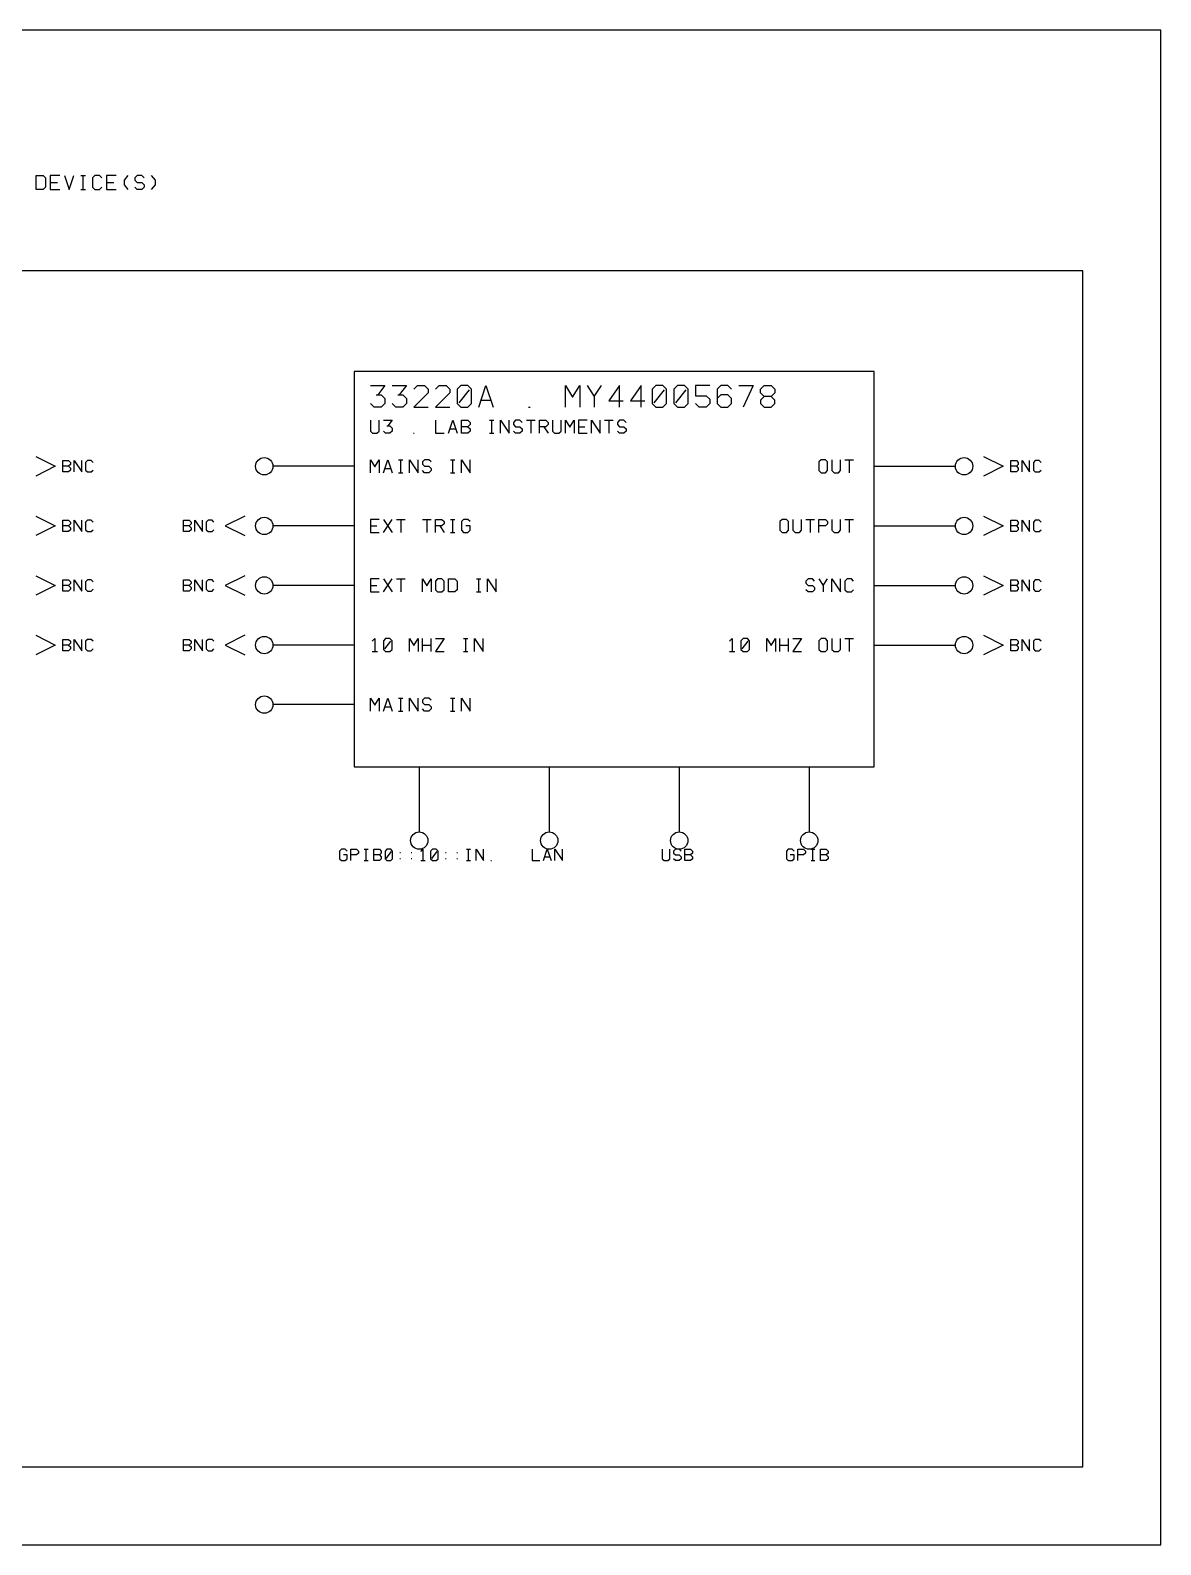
# Model space of a CAD drawing. Header units: millimetres. Extents: x 10 to 434, y 10 to 289.
# Drawn here: x 225.7 to 434.4, y 9.6 to 289.2 of the extents above; entities that cross this region are included whole.
import ezdxf

# ---------------------------------------------------------------- set-up
doc = ezdxf.new("R2010")
doc.units = ezdxf.units.MM
for name, color, linetype, lineweight in [('DEVICE', 7, 'CONTINUOUS', 25), ('GROUP', 6, 'CONTINUOUS', 25), ('LABEL', 8, 'CONTINUOUS', 25), ('POINT', 4, 'CONTINUOUS', 25), ('PORT_BUS', 5, 'CONTINUOUS', 25), ('PORT_IN', 3, 'CONTINUOUS', 25), ('PORT_OUT', 30, 'CONTINUOUS', 25), ('PORTAL', 2, 'CONTINUOUS', 25), ('SHEET', 7, 'CONTINUOUS', 25)]:
    doc.layers.add(name, color=color, linetype=linetype, lineweight=lineweight)

msp = doc.modelspace()

# ---------------------------------------------------------------- linework, layer by layer
at = {"layer": 'DEVICE'}
msp.add_lwpolyline([(285.5, 153.2), (381.5, 153.2), (381.5, 226.2), (285.5, 226.2)], close=True, dxfattribs=at)
at = {"layer": 'GROUP'}
msp.add_lwpolyline([(24, 24), (420, 24), (420, 244.8), (24, 244.8)], close=True, dxfattribs=at)
at = {"layer": 'LABEL'}
for points in [[(288.5, 223.6), (291.166667, 223.6), (289.833333, 221.866667)], [(289.566667, 221.866667), (290.5, 221.866667), (291.166667, 221.2), (291.166667, 220.266667), (290.5, 219.6), (289.166667, 219.6), (288.5, 220.266667)], [(292.5, 223.6), (295.166667, 223.6), (293.833333, 221.866667)], [(293.566667, 221.866667), (294.5, 221.866667), (295.166667, 221.2), (295.166667, 220.266667), (294.5, 219.6), (293.166667, 219.6), (292.5, 220.266667)], [(296.5, 222.933333), (297.166667, 223.6), (298.5, 223.6), (299.166667, 222.933333), (299.166667, 222.266667), (296.5, 219.6), (299.166667, 219.6)], [(300.5, 222.933333), (301.166667, 223.6), (302.5, 223.6), (303.166667, 222.933333), (303.166667, 222.266667), (300.5, 219.6), (303.166667, 219.6)], [(305.166667, 219.6), (306.5, 219.6), (307.166667, 220.266667), (307.166667, 222.933333), (306.5, 223.6), (305.166667, 223.6), (304.5, 222.933333), (304.5, 220.266667), (305.166667, 219.6)], [(304.9, 220.4), (306.766667, 222.8)], [(308.5, 219.6), (309.833333, 223.6), (311.166667, 219.6)], [(308.966667, 220.933333), (310.7, 220.933333)], [(324.5, 219.6), (324.5, 223.6), (325.833333, 221.466667), (327.166667, 223.6), (327.166667, 219.6)], [(328.5, 223.6), (329.833333, 221.6), (331.166667, 223.6)], [(329.833333, 221.6), (329.833333, 219.6)], [(334.5, 219.6), (334.5, 223.6), (332.5, 220.8), (335.166667, 220.8)], [(338.5, 219.6), (338.5, 223.6), (336.5, 220.8), (339.166667, 220.8)], [(341.166667, 219.6), (342.5, 219.6), (343.166667, 220.266667), (343.166667, 222.933333), (342.5, 223.6), (341.166667, 223.6), (340.5, 222.933333), (340.5, 220.266667), (341.166667, 219.6)], [(340.9, 220.4), (342.766667, 222.8)], [(345.166667, 219.6), (346.5, 219.6), (347.166667, 220.266667), (347.166667, 222.933333), (346.5, 223.6), (345.166667, 223.6), (344.5, 222.933333), (344.5, 220.266667), (345.166667, 219.6)], [(344.9, 220.4), (346.766667, 222.8)], [(351.166667, 223.6), (348.5, 223.6), (348.5, 221.733333), (350.5, 221.733333), (351.166667, 221.066667), (351.166667, 220.266667), (350.5, 219.6), (349.166667, 219.6), (348.5, 220.266667)], [(355.166667, 222.933333), (354.5, 223.6), (353.166667, 223.6), (352.5, 222.933333), (352.5, 220.266667), (353.166667, 219.6), (354.5, 219.6), (355.166667, 220.266667), (355.166667, 221.2), (354.5, 221.866667), (353.166667, 221.866667), (352.5, 221.2)], [(356.5, 223.6), (359.166667, 223.6), (357.3, 219.6)], [(361.166667, 221.6), (360.5, 222.266667), (360.5, 222.933333), (361.166667, 223.6), (362.5, 223.6), (363.166667, 222.933333), (363.166667, 222.266667), (362.5, 221.6), (361.166667, 221.6), (360.5, 220.933333), (360.5, 220.266667), (361.166667, 219.6), (362.5, 219.6), (363.166667, 220.266667), (363.166667, 220.933333), (362.5, 221.6)], [(317.7, 219.6), (317.966667, 219.6)], [(288.5, 217.2), (288.5, 215.2), (288.9, 214.8), (289.7, 214.8), (290.1, 215.2), (290.1, 217.2)], [(290.9, 217.2), (292.5, 217.2), (291.7, 216.16)], [(291.54, 216.16), (292.1, 216.16), (292.5, 215.76), (292.5, 215.2), (292.1, 214.8), (291.3, 214.8), (290.9, 215.2)], [(300.5, 217.2), (300.5, 214.8), (302.1, 214.8)], [(302.9, 214.8), (303.7, 217.2), (304.5, 214.8)], [(303.18, 215.6), (304.22, 215.6)], [(305.3, 214.8), (305.3, 217.2), (306.5, 217.2), (306.9, 216.8), (306.9, 216.4), (306.5, 216), (305.3, 216)], [(306.5, 216), (306.9, 215.6), (306.9, 215.2), (306.5, 214.8), (305.3, 214.8)], [(310.5, 217.2), (311.3, 217.2)], [(310.9, 214.8), (310.9, 217.2)], [(312.5, 214.8), (312.5, 217.2), (314.1, 214.8), (314.1, 217.2)], [(316.5, 216.8), (316.1, 217.2), (315.3, 217.2), (314.9, 216.8), (314.9, 216.4), (315.3, 216), (316.1, 216), (316.5, 215.6), (316.5, 215.2), (316.1, 214.8), (315.3, 214.8), (314.9, 215.2)], [(317.3, 217.2), (318.9, 217.2)], [(318.1, 217.2), (318.1, 214.8)], [(319.7, 214.8), (319.7, 217.2), (320.9, 217.2), (321.3, 216.8), (321.3, 216.4), (320.9, 216), (319.7, 216)], [(320.5, 216), (321.3, 214.8)], [(322.1, 217.2), (322.1, 215.2), (322.5, 214.8), (323.3, 214.8), (323.7, 215.2), (323.7, 217.2)], [(324.5, 214.8), (324.5, 217.2), (325.3, 215.92), (326.1, 217.2), (326.1, 214.8)], [(328.5, 217.2), (326.9, 217.2), (326.9, 214.8), (328.5, 214.8)], [(326.9, 216), (328.1, 216)], [(329.3, 214.8), (329.3, 217.2), (330.9, 214.8), (330.9, 217.2)], [(331.7, 217.2), (333.3, 217.2)], [(332.5, 217.2), (332.5, 214.8)], [(335.7, 216.8), (335.3, 217.2), (334.5, 217.2), (334.1, 216.8), (334.1, 216.4), (334.5, 216), (335.3, 216), (335.7, 215.6), (335.7, 215.2), (335.3, 214.8), (334.5, 214.8), (334.1, 215.2)], [(296.42, 214.8), (296.58, 214.8)], [(310.5, 214.8), (311.3, 214.8)], [(288.5, 207.5), (288.5, 209.9), (289.3, 208.62), (290.1, 209.9), (290.1, 207.5)], [(290.9, 207.5), (291.7, 209.9), (292.5, 207.5)], [(293.7, 209.9), (294.5, 209.9)], [(294.1, 207.5), (294.1, 209.9)], [(295.7, 207.5), (295.7, 209.9), (297.3, 207.5), (297.3, 209.9)], [(299.7, 209.5), (299.3, 209.9), (298.5, 209.9), (298.1, 209.5), (298.1, 209.1), (298.5, 208.7), (299.3, 208.7), (299.7, 208.3), (299.7, 207.9), (299.3, 207.5), (298.5, 207.5), (298.1, 207.9)], [(303.3, 209.9), (304.1, 209.9)], [(303.7, 207.5), (303.7, 209.9)], [(305.3, 207.5), (305.3, 209.9), (306.9, 207.5), (306.9, 209.9)], [(371.7, 207.5), (372.5, 207.5), (372.9, 207.9), (372.9, 209.5), (372.5, 209.9), (371.7, 209.9), (371.3, 209.5), (371.3, 207.9), (371.7, 207.5)], [(373.7, 209.9), (373.7, 207.9), (374.1, 207.5), (374.9, 207.5), (375.3, 207.9), (375.3, 209.9)], [(376.1, 209.9), (377.7, 209.9)], [(376.9, 209.9), (376.9, 207.5)], [(291.18, 208.3), (292.22, 208.3)], [(293.7, 207.5), (294.5, 207.5)], [(303.3, 207.5), (304.1, 207.5)], [(290.1, 198.9), (288.5, 198.9), (288.5, 196.5), (290.1, 196.5)], [(290.9, 196.5), (292.5, 198.9)], [(290.9, 198.9), (292.5, 196.5)], [(293.3, 198.9), (294.9, 198.9)], [(294.1, 198.9), (294.1, 196.5)], [(298.1, 198.9), (299.7, 198.9)], [(298.9, 198.9), (298.9, 196.5)], [(300.5, 196.5), (300.5, 198.9), (301.7, 198.9), (302.1, 198.5), (302.1, 198.1), (301.7, 197.7), (300.5, 197.7)], [(303.3, 198.9), (304.1, 198.9)], [(303.7, 196.5), (303.7, 198.9)], [(306.9, 198.5), (306.5, 198.9), (305.7, 198.9), (305.3, 198.5), (305.3, 196.9), (305.7, 196.5), (306.5, 196.5), (306.9, 196.9), (306.9, 197.7), (306.1, 197.7)], [(364.5, 196.5), (365.3, 196.5), (365.7, 196.9), (365.7, 198.5), (365.3, 198.9), (364.5, 198.9), (364.1, 198.5), (364.1, 196.9), (364.5, 196.5)], [(366.5, 198.9), (366.5, 196.9), (366.9, 196.5), (367.7, 196.5), (368.1, 196.9), (368.1, 198.9)], [(368.9, 198.9), (370.5, 198.9)], [(369.7, 198.9), (369.7, 196.5)], [(371.3, 196.5), (371.3, 198.9), (372.5, 198.9), (372.9, 198.5), (372.9, 198.1), (372.5, 197.7), (371.3, 197.7)], [(373.7, 198.9), (373.7, 196.9), (374.1, 196.5), (374.9, 196.5), (375.3, 196.9), (375.3, 198.9)], [(376.1, 198.9), (377.7, 198.9)], [(376.9, 198.9), (376.9, 196.5)], [(288.5, 197.7), (289.7, 197.7)], [(301.3, 197.7), (302.1, 196.5)], [(303.3, 196.5), (304.1, 196.5)], [(290.1, 187.9), (288.5, 187.9), (288.5, 185.5), (290.1, 185.5)], [(290.9, 185.5), (292.5, 187.9)], [(290.9, 187.9), (292.5, 185.5)], [(293.3, 187.9), (294.9, 187.9)], [(294.1, 187.9), (294.1, 185.5)], [(298.1, 185.5), (298.1, 187.9), (298.9, 186.62), (299.7, 187.9), (299.7, 185.5)], [(300.9, 185.5), (301.7, 185.5), (302.1, 185.9), (302.1, 187.5), (301.7, 187.9), (300.9, 187.9), (300.5, 187.5), (300.5, 185.9), (300.9, 185.5)], [(302.9, 185.5), (302.9, 187.9), (304.1, 187.9), (304.5, 187.5), (304.5, 185.9), (304.1, 185.5), (302.9, 185.5)], [(308.1, 187.9), (308.9, 187.9)], [(308.5, 185.5), (308.5, 187.9)], [(310.1, 185.5), (310.1, 187.9), (311.7, 185.5), (311.7, 187.9)], [(370.5, 187.5), (370.1, 187.9), (369.3, 187.9), (368.9, 187.5), (368.9, 187.1), (369.3, 186.7), (370.1, 186.7), (370.5, 186.3), (370.5, 185.9), (370.1, 185.5), (369.3, 185.5), (368.9, 185.9)], [(371.3, 187.9), (372.1, 186.7), (372.9, 187.9)], [(373.7, 185.5), (373.7, 187.9), (375.3, 185.5), (375.3, 187.9)], [(377.7, 187.5), (377.3, 187.9), (376.5, 187.9), (376.1, 187.5), (376.1, 185.9), (376.5, 185.5), (377.3, 185.5), (377.7, 185.9)], [(288.5, 186.7), (289.7, 186.7)], [(308.1, 185.5), (308.9, 185.5)], [(372.1, 186.7), (372.1, 185.5)], [(288.82, 176.42), (289.3, 176.9), (289.3, 174.5)], [(291.3, 174.5), (292.1, 174.5), (292.5, 174.9), (292.5, 176.5), (292.1, 176.9), (291.3, 176.9), (290.9, 176.5), (290.9, 174.9), (291.3, 174.5)], [(291.14, 174.98), (292.26, 176.42)], [(295.7, 174.5), (295.7, 176.9), (296.5, 175.62), (297.3, 176.9), (297.3, 174.5)], [(298.1, 174.5), (298.1, 176.9)], [(299.7, 174.5), (299.7, 176.9)], [(300.5, 176.9), (302.1, 176.9), (300.5, 174.5), (302.1, 174.5)], [(305.7, 176.9), (306.5, 176.9)], [(306.1, 174.5), (306.1, 176.9)], [(307.7, 174.5), (307.7, 176.9), (309.3, 174.5), (309.3, 176.9)], [(354.82, 176.42), (355.3, 176.9), (355.3, 174.5)], [(357.3, 174.5), (358.1, 174.5), (358.5, 174.9), (358.5, 176.5), (358.1, 176.9), (357.3, 176.9), (356.9, 176.5), (356.9, 174.9), (357.3, 174.5)], [(357.14, 174.98), (358.26, 176.42)], [(361.7, 174.5), (361.7, 176.9), (362.5, 175.62), (363.3, 176.9), (363.3, 174.5)], [(364.1, 174.5), (364.1, 176.9)], [(365.7, 174.5), (365.7, 176.9)], [(366.5, 176.9), (368.1, 176.9), (366.5, 174.5), (368.1, 174.5)], [(371.7, 174.5), (372.5, 174.5), (372.9, 174.9), (372.9, 176.5), (372.5, 176.9), (371.7, 176.9), (371.3, 176.5), (371.3, 174.9), (371.7, 174.5)], [(373.7, 176.9), (373.7, 174.9), (374.1, 174.5), (374.9, 174.5), (375.3, 174.9), (375.3, 176.9)], [(376.1, 176.9), (377.7, 176.9)], [(376.9, 176.9), (376.9, 174.5)], [(288.82, 174.5), (289.78, 174.5)], [(298.1, 175.7), (299.7, 175.7)], [(305.7, 174.5), (306.5, 174.5)], [(354.82, 174.5), (355.78, 174.5)], [(364.1, 175.7), (365.7, 175.7)], [(288.5, 163.5), (288.5, 165.9), (289.3, 164.62), (290.1, 165.9), (290.1, 163.5)], [(290.9, 163.5), (291.7, 165.9), (292.5, 163.5)], [(293.7, 165.9), (294.5, 165.9)], [(294.1, 163.5), (294.1, 165.9)], [(295.7, 163.5), (295.7, 165.9), (297.3, 163.5), (297.3, 165.9)], [(299.7, 165.5), (299.3, 165.9), (298.5, 165.9), (298.1, 165.5), (298.1, 165.1), (298.5, 164.7), (299.3, 164.7), (299.7, 164.3), (299.7, 163.9), (299.3, 163.5), (298.5, 163.5), (298.1, 163.9)], [(303.3, 165.9), (304.1, 165.9)], [(303.7, 163.5), (303.7, 165.9)], [(305.3, 163.5), (305.3, 165.9), (306.9, 163.5), (306.9, 165.9)], [(291.18, 164.3), (292.22, 164.3)], [(293.7, 163.5), (294.5, 163.5)], [(303.3, 163.5), (304.1, 163.5)], [(284.2, 137.65), (283.85, 138), (283.15, 138), (282.8, 137.65), (282.8, 136.25), (283.15, 135.9), (283.85, 135.9), (284.2, 136.25), (284.2, 136.95), (283.5, 136.95)], [(284.9, 135.9), (284.9, 138), (285.95, 138), (286.3, 137.65), (286.3, 137.3), (285.95, 136.95), (284.9, 136.95)], [(287.35, 138), (288.05, 138)], [(287.7, 135.9), (287.7, 138)], [(289.1, 135.9), (289.1, 138), (290.15, 138), (290.5, 137.65), (290.5, 137.3), (290.15, 136.95), (289.1, 136.95)], [(291.55, 135.9), (292.25, 135.9), (292.6, 136.25), (292.6, 137.65), (292.25, 138), (291.55, 138), (291.2, 137.65), (291.2, 136.25), (291.55, 135.9)], [(291.41, 136.32), (292.39, 137.58)], [(293.93, 137.37), (294.07, 137.37)], [(296.03, 137.37), (296.17, 137.37)], [(297.78, 137.58), (298.2, 138), (298.2, 135.9)], [(299.95, 135.9), (300.65, 135.9), (301, 136.25), (301, 137.65), (300.65, 138), (299.95, 138), (299.6, 137.65), (299.6, 136.25), (299.95, 135.9)], [(299.81, 136.32), (300.79, 137.58)], [(302.33, 137.37), (302.47, 137.37)], [(304.43, 137.37), (304.57, 137.37)], [(306.25, 138), (306.95, 138)], [(306.6, 135.9), (306.6, 138)], [(308, 135.9), (308, 138), (309.4, 135.9), (309.4, 138)], [(318.35, 138), (318.35, 135.9), (319.75, 135.9)], [(320.45, 135.9), (321.15, 138), (321.85, 135.9)], [(322.55, 135.9), (322.55, 138), (323.95, 135.9), (323.95, 138)], [(342.35, 138), (342.35, 136.25), (342.7, 135.9), (343.4, 135.9), (343.75, 136.25), (343.75, 138)], [(345.85, 137.65), (345.5, 138), (344.8, 138), (344.45, 137.65), (344.45, 137.3), (344.8, 136.95), (345.5, 136.95), (345.85, 136.6), (345.85, 136.25), (345.5, 135.9), (344.8, 135.9), (344.45, 136.25)], [(346.55, 135.9), (346.55, 138), (347.6, 138), (347.95, 137.65), (347.95, 137.3), (347.6, 136.95), (346.55, 136.95)], [(366.7, 137.65), (366.35, 138), (365.65, 138), (365.3, 137.65), (365.3, 136.25), (365.65, 135.9), (366.35, 135.9), (366.7, 136.25), (366.7, 136.95), (366, 136.95)], [(367.4, 135.9), (367.4, 138), (368.45, 138), (368.8, 137.65), (368.8, 137.3), (368.45, 136.95), (367.4, 136.95)], [(369.85, 138), (370.55, 138)], [(370.2, 135.9), (370.2, 138)], [(371.6, 135.9), (371.6, 138), (372.65, 138), (373, 137.65), (373, 137.3), (372.65, 136.95), (371.6, 136.95)], [(287.35, 135.9), (288.05, 135.9)], [(290.15, 136.95), (290.5, 136.6), (290.5, 136.25), (290.15, 135.9), (289.1, 135.9)], [(293.93, 136.32), (294.07, 136.32)], [(296.03, 136.32), (296.17, 136.32)], [(297.78, 135.9), (298.62, 135.9)], [(302.33, 136.32), (302.47, 136.32)], [(304.43, 136.32), (304.57, 136.32)], [(306.25, 135.9), (306.95, 135.9)], [(310.73, 135.9), (310.87, 135.9)], [(320.695, 136.6), (321.605, 136.6)], [(347.6, 136.95), (347.95, 136.6), (347.95, 136.25), (347.6, 135.9), (346.55, 135.9)], [(369.85, 135.9), (370.55, 135.9)], [(372.65, 136.95), (373, 136.6), (373, 136.25), (372.65, 135.9), (371.6, 135.9)]]:
    msp.add_lwpolyline(points, dxfattribs=at)
at = {"layer": 'POINT'}
for centre in [(268.9, 208.7), (398.1, 208.7), (268.9, 197.7), (398.1, 197.7), (268.9, 186.7), (398.1, 186.7), (268.9, 175.7), (398.1, 175.7), (268.9, 164.7), (297.5, 139.6), (321.5, 139.6), (345.5, 139.6), (369.5, 139.6)]:
    msp.add_circle(centre, 1.6, dxfattribs=at)
at = {"layer": 'PORT_BUS'}
for p, q in [((297.5, 153.2), (297.5, 141.2)), ((321.5, 153.2), (321.5, 141.2)), ((345.5, 153.2), (345.5, 141.2)), ((369.5, 153.2), (369.5, 141.2))]:
    msp.add_line(p, q, dxfattribs=at)
at = {"layer": 'PORT_IN'}
for p, q in [((285.5, 208.7), (270.5, 208.7)), ((285.5, 197.7), (270.5, 197.7)), ((285.5, 186.7), (270.5, 186.7)), ((285.5, 175.7), (270.5, 175.7)), ((285.5, 164.7), (270.5, 164.7))]:
    msp.add_line(p, q, dxfattribs=at)
at = {"layer": 'PORT_OUT'}
for p, q in [((381.5, 208.7), (396.5, 208.7)), ((381.5, 197.7), (396.5, 197.7)), ((381.5, 186.7), (396.5, 186.7)), ((381.5, 175.7), (396.5, 175.7))]:
    msp.add_line(p, q, dxfattribs=at)
at = {"layer": 'PORTAL'}
for points in [[(226.7, 210.5), (230.3, 208.7), (226.7, 206.9)], [(231.7, 207.65), (231.7, 209.75), (232.75, 209.75), (233.1, 209.4), (233.1, 209.05), (232.75, 208.7), (231.7, 208.7)], [(233.8, 207.65), (233.8, 209.75), (235.2, 207.65), (235.2, 209.75)], [(237.3, 209.4), (236.95, 209.75), (236.25, 209.75), (235.9, 209.4), (235.9, 208), (236.25, 207.65), (236.95, 207.65), (237.3, 208)], [(401.7, 210.5), (405.3, 208.7), (401.7, 206.9)], [(406.7, 207.65), (406.7, 209.75), (407.75, 209.75), (408.1, 209.4), (408.1, 209.05), (407.75, 208.7), (406.7, 208.7)], [(408.8, 207.65), (408.8, 209.75), (410.2, 207.65), (410.2, 209.75)], [(412.3, 209.4), (411.95, 209.75), (411.25, 209.75), (410.9, 209.4), (410.9, 208), (411.25, 207.65), (411.95, 207.65), (412.3, 208)], [(232.75, 208.7), (233.1, 208.35), (233.1, 208), (232.75, 207.65), (231.7, 207.65)], [(407.75, 208.7), (408.1, 208.35), (408.1, 208), (407.75, 207.65), (406.7, 207.65)], [(226.7, 199.5), (230.3, 197.7), (226.7, 195.9)], [(231.7, 196.65), (231.7, 198.75), (232.75, 198.75), (233.1, 198.4), (233.1, 198.05), (232.75, 197.7), (231.7, 197.7)], [(233.8, 196.65), (233.8, 198.75), (235.2, 196.65), (235.2, 198.75)], [(237.3, 198.4), (236.95, 198.75), (236.25, 198.75), (235.9, 198.4), (235.9, 197), (236.25, 196.65), (236.95, 196.65), (237.3, 197)], [(254, 196.65), (254, 198.75), (255.05, 198.75), (255.4, 198.4), (255.4, 198.05), (255.05, 197.7), (254, 197.7)], [(256.1, 196.65), (256.1, 198.75), (257.5, 196.65), (257.5, 198.75)], [(259.6, 198.4), (259.25, 198.75), (258.55, 198.75), (258.2, 198.4), (258.2, 197), (258.55, 196.65), (259.25, 196.65), (259.6, 197)], [(265.3, 199.5), (261.7, 197.7), (265.3, 195.9)], [(401.7, 199.5), (405.3, 197.7), (401.7, 195.9)], [(406.7, 196.65), (406.7, 198.75), (407.75, 198.75), (408.1, 198.4), (408.1, 198.05), (407.75, 197.7), (406.7, 197.7)], [(408.8, 196.65), (408.8, 198.75), (410.2, 196.65), (410.2, 198.75)], [(412.3, 198.4), (411.95, 198.75), (411.25, 198.75), (410.9, 198.4), (410.9, 197), (411.25, 196.65), (411.95, 196.65), (412.3, 197)], [(232.75, 197.7), (233.1, 197.35), (233.1, 197), (232.75, 196.65), (231.7, 196.65)], [(255.05, 197.7), (255.4, 197.35), (255.4, 197), (255.05, 196.65), (254, 196.65)], [(407.75, 197.7), (408.1, 197.35), (408.1, 197), (407.75, 196.65), (406.7, 196.65)], [(226.7, 188.5), (230.3, 186.7), (226.7, 184.9)], [(231.7, 185.65), (231.7, 187.75), (232.75, 187.75), (233.1, 187.4), (233.1, 187.05), (232.75, 186.7), (231.7, 186.7)], [(233.8, 185.65), (233.8, 187.75), (235.2, 185.65), (235.2, 187.75)], [(237.3, 187.4), (236.95, 187.75), (236.25, 187.75), (235.9, 187.4), (235.9, 186), (236.25, 185.65), (236.95, 185.65), (237.3, 186)], [(254, 185.65), (254, 187.75), (255.05, 187.75), (255.4, 187.4), (255.4, 187.05), (255.05, 186.7), (254, 186.7)], [(256.1, 185.65), (256.1, 187.75), (257.5, 185.65), (257.5, 187.75)], [(259.6, 187.4), (259.25, 187.75), (258.55, 187.75), (258.2, 187.4), (258.2, 186), (258.55, 185.65), (259.25, 185.65), (259.6, 186)], [(265.3, 188.5), (261.7, 186.7), (265.3, 184.9)], [(401.7, 188.5), (405.3, 186.7), (401.7, 184.9)], [(406.7, 185.65), (406.7, 187.75), (407.75, 187.75), (408.1, 187.4), (408.1, 187.05), (407.75, 186.7), (406.7, 186.7)], [(408.8, 185.65), (408.8, 187.75), (410.2, 185.65), (410.2, 187.75)], [(412.3, 187.4), (411.95, 187.75), (411.25, 187.75), (410.9, 187.4), (410.9, 186), (411.25, 185.65), (411.95, 185.65), (412.3, 186)], [(232.75, 186.7), (233.1, 186.35), (233.1, 186), (232.75, 185.65), (231.7, 185.65)], [(255.05, 186.7), (255.4, 186.35), (255.4, 186), (255.05, 185.65), (254, 185.65)], [(407.75, 186.7), (408.1, 186.35), (408.1, 186), (407.75, 185.65), (406.7, 185.65)], [(226.7, 177.5), (230.3, 175.7), (226.7, 173.9)], [(231.7, 174.65), (231.7, 176.75), (232.75, 176.75), (233.1, 176.4), (233.1, 176.05), (232.75, 175.7), (231.7, 175.7)], [(233.8, 174.65), (233.8, 176.75), (235.2, 174.65), (235.2, 176.75)], [(237.3, 176.4), (236.95, 176.75), (236.25, 176.75), (235.9, 176.4), (235.9, 175), (236.25, 174.65), (236.95, 174.65), (237.3, 175)], [(254, 174.65), (254, 176.75), (255.05, 176.75), (255.4, 176.4), (255.4, 176.05), (255.05, 175.7), (254, 175.7)], [(256.1, 174.65), (256.1, 176.75), (257.5, 174.65), (257.5, 176.75)], [(259.6, 176.4), (259.25, 176.75), (258.55, 176.75), (258.2, 176.4), (258.2, 175), (258.55, 174.65), (259.25, 174.65), (259.6, 175)], [(265.3, 177.5), (261.7, 175.7), (265.3, 173.9)], [(401.7, 177.5), (405.3, 175.7), (401.7, 173.9)], [(406.7, 174.65), (406.7, 176.75), (407.75, 176.75), (408.1, 176.4), (408.1, 176.05), (407.75, 175.7), (406.7, 175.7)], [(408.8, 174.65), (408.8, 176.75), (410.2, 174.65), (410.2, 176.75)], [(412.3, 176.4), (411.95, 176.75), (411.25, 176.75), (410.9, 176.4), (410.9, 175), (411.25, 174.65), (411.95, 174.65), (412.3, 175)], [(232.75, 175.7), (233.1, 175.35), (233.1, 175), (232.75, 174.65), (231.7, 174.65)], [(255.05, 175.7), (255.4, 175.35), (255.4, 175), (255.05, 174.65), (254, 174.65)], [(407.75, 175.7), (408.1, 175.35), (408.1, 175), (407.75, 174.65), (406.7, 174.65)]]:
    msp.add_lwpolyline(points, dxfattribs=at)
at = {"layer": 'SHEET'}
msp.add_lwpolyline([(9.6, 9.6), (434.4, 9.6), (434.4, 289.2), (9.6, 289.2)], close=True, dxfattribs=at)
for points in [[(226.8, 259.8), (226.8, 262.4), (228.1, 262.4), (228.533333, 261.966667), (228.533333, 260.233333), (228.1, 259.8), (226.8, 259.8)], [(231.133333, 262.4), (229.4, 262.4), (229.4, 259.8), (231.133333, 259.8)], [(229.4, 261.1), (230.7, 261.1)], [(232, 262.4), (232.866667, 259.8), (233.733333, 262.4)], [(235.033333, 262.4), (235.9, 262.4)], [(235.466667, 259.8), (235.466667, 262.4)], [(238.933333, 261.966667), (238.5, 262.4), (237.633333, 262.4), (237.2, 261.966667), (237.2, 260.233333), (237.633333, 259.8), (238.5, 259.8), (238.933333, 260.233333)], [(241.533333, 262.4), (239.8, 262.4), (239.8, 259.8), (241.533333, 259.8)], [(239.8, 261.1), (241.1, 261.1)], [(243.7, 262.4), (243.006667, 261.533333), (243.006667, 260.666667), (243.7, 259.8)], [(246.733333, 261.966667), (246.3, 262.4), (245.433333, 262.4), (245, 261.966667), (245, 261.533333), (245.433333, 261.1), (246.3, 261.1), (246.733333, 260.666667), (246.733333, 260.233333), (246.3, 259.8), (245.433333, 259.8), (245, 260.233333)], [(248.033333, 262.4), (248.726667, 261.533333), (248.726667, 260.666667), (248.033333, 259.8)], [(235.033333, 259.8), (235.9, 259.8)]]:
    msp.add_lwpolyline(points, dxfattribs=at)

doc.saveas('drawing.dxf')
